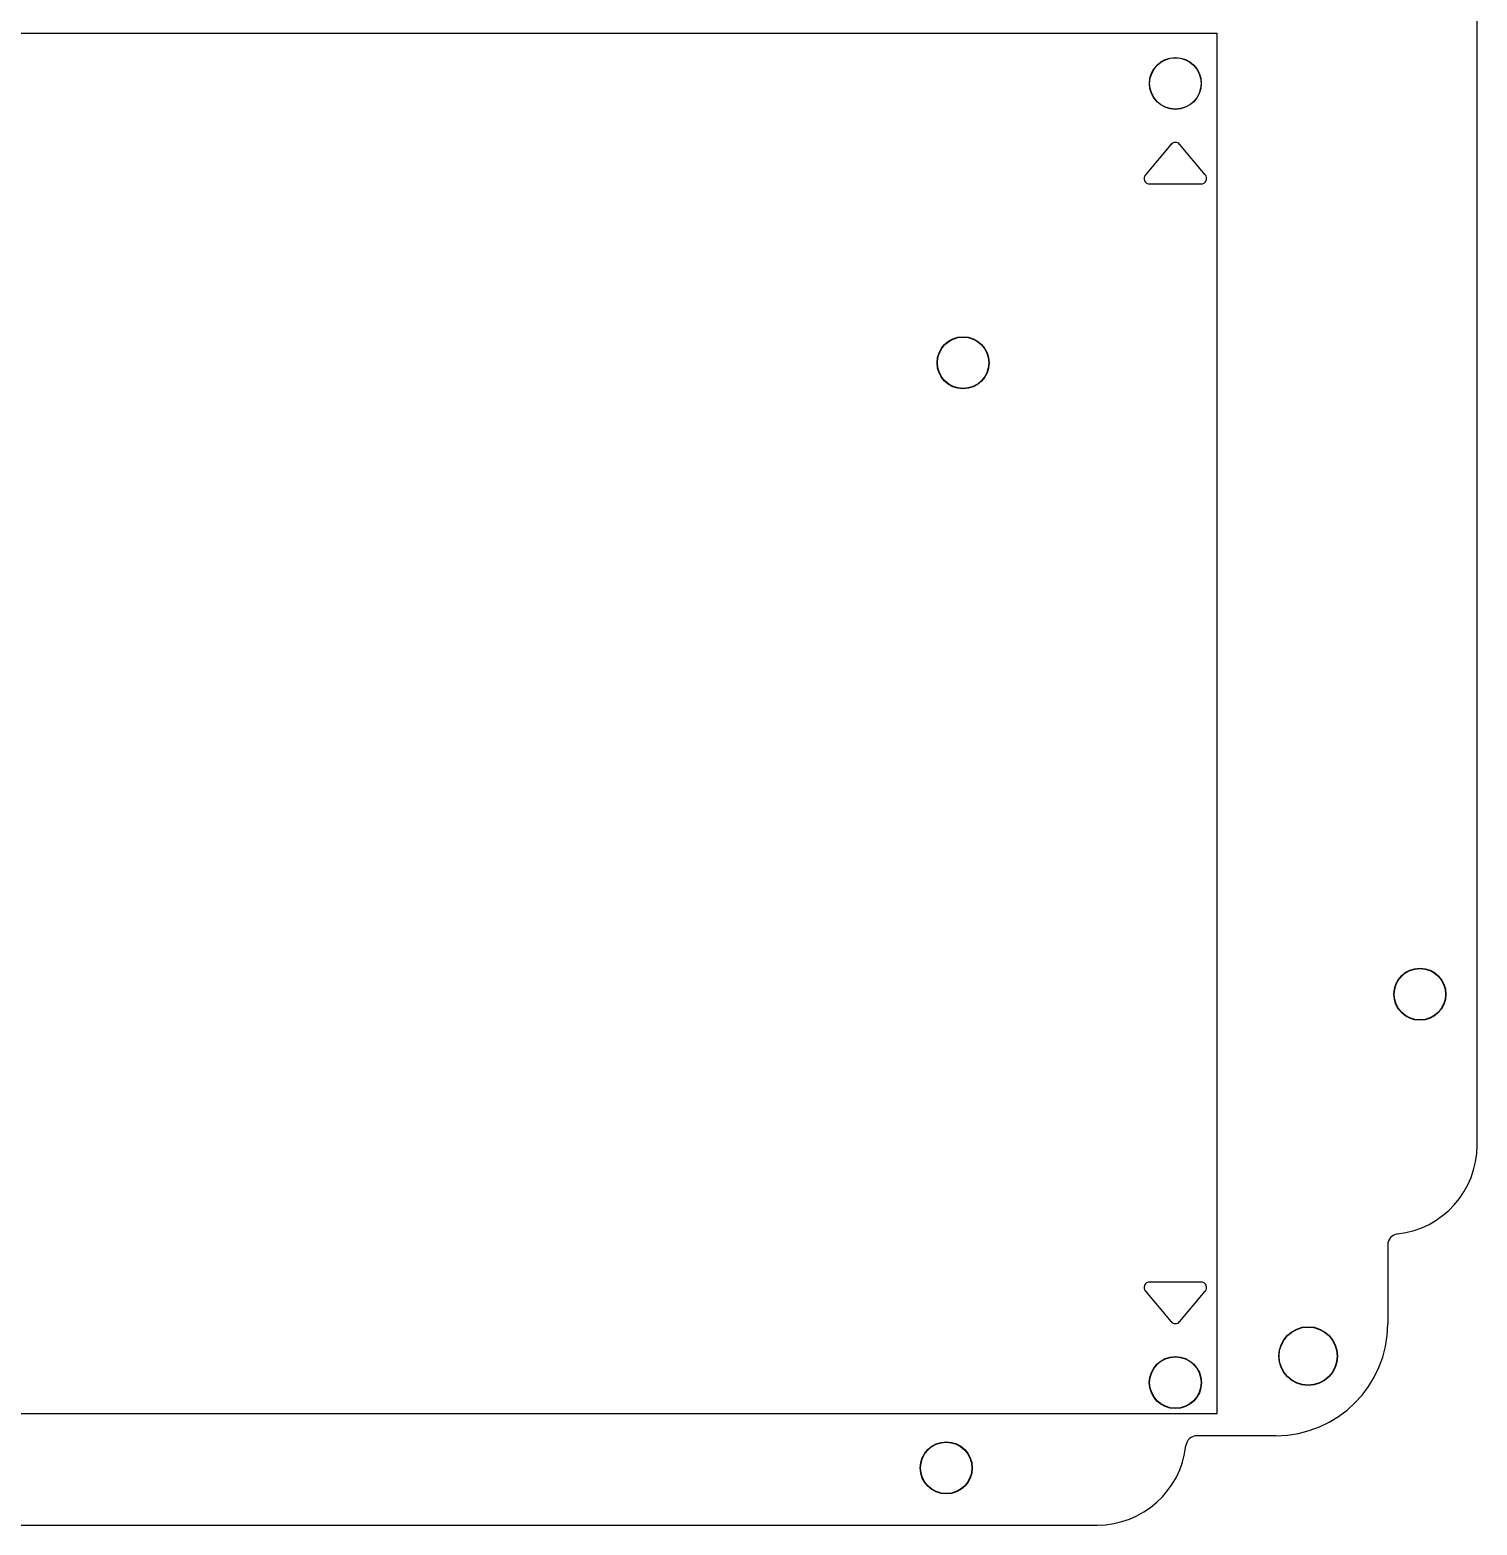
# Model space of a CAD drawing. Header units: millimetres. Extents: x -135 to 135, y -150 to 135.
# Drawn here: x 5.5 to 135, y -135 to -1.2 of the extents above; entities that cross this region are included whole.
import ezdxf

# ---------------------------------------------------------------- set-up
doc = ezdxf.new("R2010")
doc.units = ezdxf.units.MM

msp = doc.modelspace()

# ---------------------------------------------------------------- linework, layer by layer
at = {"color": 7, "linetype": 'Continuous', "lineweight": 25}
for p, q in [((135, -101), (135, 101)), ((107.62, -11.45), (105.32, -14.18)), ((110.68, -14.18), (108.38, -11.45)), ((105.7, -15), (110.3, -15)), ((127, -109.94), (127, -117)), ((110.3, -113.25), (105.7, -113.25)), ((105.32, -114.07), (107.62, -116.8)), ((108.38, -116.8), (110.68, -114.07)), ((117, -127), (109.94, -127)), ((-66.66, -135), (101, -135))]:
    msp.add_line(p, q, dxfattribs=at)
at = {"color": 7, "linetype": 'Continuous'}
for p, q in [((-111.75, -1.5), (111.75, -1.5)), ((111.75, -125), (111.75, -1.5)), ((-111.75, -125), (111.75, -125))]:
    msp.add_line(p, q, dxfattribs=at)
at = {"color": 7, "linetype": 'Continuous', "lineweight": 25}
for centre, radius in [((108, -6), 2.32), ((108, -6), 2.3), ((89, -31), 2.33), ((89, -31), 2.3), ((129.88, -87.5), 2.33), ((129.88, -87.5), 2.3), ((119.88, -119.88), 2.63), ((119.88, -119.88), 2.6), ((108, -122.25), 2.33), ((108, -122.25), 2.3), ((87.5, -129.88), 2.33), ((87.5, -129.88), 2.3)]:
    msp.add_circle(centre, radius, dxfattribs=at)
for centre, radius, start, end in [((108, -11.78), 0.5, 40.156, 139.844), ((105.7, -14.5), 0.5, 139.844, 270), ((110.3, -14.5), 0.5, 270, 40.156), ((127, -101), 8, 276.3794, 0), ((128, -109.94), 1, 96.3794, 180), ((105.7, -113.75), 0.5, 90, 220.156), ((110.3, -113.75), 0.5, 319.844, 90), ((108, -116.47), 0.5, 220.156, 319.844), ((117, -117), 10, 270, 0), ((109.94, -128), 1, 90, 173.6206), ((101, -127), 8, 270, 353.6206)]:
    msp.add_arc(centre, radius, start, end, dxfattribs=at)

doc.saveas('drawing.dxf')
